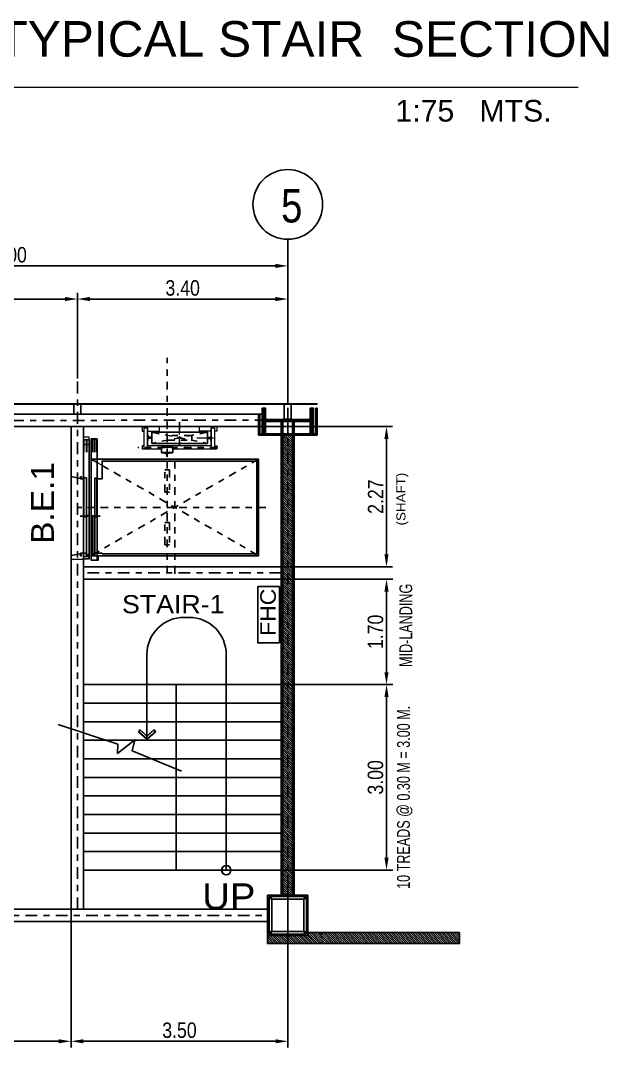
# Model space of a CAD drawing. Header units: millimetres. Extents: x 2148 to 2681, y 758 to 986.
# Drawn here: x 2491 to 2500.51, y 861.58 to 878.18 of the extents above; entities that cross this region are included whole.
import ezdxf

# ---------------------------------------------------------------- set-up
doc = ezdxf.new("R2010")
doc.units = ezdxf.units.MM
doc.linetypes.add('CENTER', pattern=[2, 1.25, -0.25, 0.25, -0.25])
doc.linetypes.add('CENTER2', pattern=[28.575, 19.05, -3.175, 3.175, -3.175])
for name, color, linetype in [('at_Entity', 7, 'Continuous'), ('at_Rect', 7, 'Continuous'), ('COLUMN', 7, 'Continuous'), ('D', 1, 'Continuous'), ('DR', 7, 'Continuous'), ('ELAYOUT', 4, 'Continuous'), ('HATCH', 8, 'Continuous'), ('p-boarder', 2, 'Continuous'), ('S-COLS', 6, 'Continuous'), ('TEXT', 6, 'Continuous'), ('TLBLK', 7, 'Continuous')]:
    doc.layers.add(name, color=color, linetype=linetype)
doc.styles.add('ARIAL', font='arial.ttf')
doc.styles.add('ARIALNW', font='ARIALN.TTF')
doc.styles.add('MMTX$0$ESMX$0$X-OPTA1D', font='x-opta1d')
doc.styles.get("Standard").update_dxf_attribs({"font": 'arial.ttf'})
doc.styles.add('SWISS', font='swissl.ttf')
doc.dimstyles.new('DIM 100', dxfattribs={"dimtxt": 0.2, "dimasz": 0.2, "dimexe": 0.1, "dimexo": 0, "dimgap": 0.05, "dimtad": 1, "dimzin": 0, "dimdsep": 46, "dimtxsty": 'ARIALNW', "dimcen": 0.09, "dimclrd": 6, "dimclre": 6, "dimclrt": 13, "dimadec": 0, "dimazin": 0, "dimtfac": 1, "dimtofl": 0, "dimtmove": 2, "dimatfit": 3, "dimfxl": 1, "dimtolj": 1, "dimtzin": 0, "dimarcsym": 0})
pattern_1 = [(135, (81353.141481, 3225.044037), (-0.01767766953, -0.01767766953), [])]
pattern_2 = [(45, (81353.141481, 3225.044037), (-0.0044194173824, 0.0044194173824), [])]

# ---------------------------------------------------------------- blocks, each defined once
blk = doc.blocks.new('ELEVA2')
at = {"ltscale": 0.05}
blk.add_line((-79000.4633, -2182.3524), (-79000.4558, -2182.3524), dxfattribs=at)
for points in [[(-79001.2442, -2180.9361), (-79000.4633, -2180.9361), (-79000.4633, -2182.2896), (-79001.2442, -2182.2896)], [(-79001.3411, -2181.6301), (-79001.298, -2181.6301), (-79001.298, -2181.7202), (-79001.3411, -2181.7202)], [(-79001.4088, -2182.2416), (-79000.426, -2182.2416), (-79000.426, -2182.2896), (-79001.4088, -2182.2896)], [(-79001.0913, -2182.2432), (-79000.7786, -2182.2432), (-79000.7786, -2182.2592), (-79001.0913, -2182.2592)], [(-79000.7861, -2182.2613), (-79000.4734, -2182.2613), (-79000.4734, -2182.2773), (-79000.7861, -2182.2773)], [(-79000.4633, -2182.2336), (-79000.426, -2182.2336), (-79000.426, -2182.2896), (-79000.4633, -2182.2896)], [(-79001.3635, -2182.3524), (-79000.4388, -2182.3524), (-79000.4388, -2182.3045), (-79001.3635, -2182.3045)], [(-79001.0934, -2182.3279), (-79000.7786, -2182.3279), (-79000.7786, -2182.3482), (-79001.0934, -2182.3482)], [(-79000.7887, -2182.3062), (-79000.4739, -2182.3062), (-79000.4739, -2182.3265), (-79000.7887, -2182.3265)]]:
    blk.add_lwpolyline(points, close=True, dxfattribs=at)
for points in [[(-79001.0838, -2182.2416), (-79001.0838, -2182.2012), (-79001.2287, -2182.2012), (-79001.2287, -2180.951), (-79000.4787, -2180.951), (-79000.4787, -2182.2012), (-79000.4835, -2182.2012), (-79000.4835, -2182.2592), (-79000.4713, -2182.2592), (-79000.4713, -2182.2896)], [(-79001.3001, -2182.2432), (-79001.4061, -2182.2432), (-79001.4061, -2182.2592), (-79001.3001, -2182.2592)], [(-79001.3001, -2182.2613), (-79001.4061, -2182.2613), (-79001.4061, -2182.2773), (-79001.3001, -2182.2773)], [(-79001.3001, -2182.3061), (-79001.4002, -2182.3061), (-79001.4002, -2182.3258), (-79001.3001, -2182.3258)], [(-79001.3001, -2182.3279), (-79001.4002, -2182.3279), (-79001.4002, -2182.3482), (-79001.3001, -2182.3482)], [(-79001.0961, -2182.3551), (-79001.1014, -2182.3551), (-79001.1014, -2182.3498), (-79001.0838, -2182.3498), (-79001.0838, -2182.3748), (-79001.1014, -2182.3748), (-79001.1014, -2182.37), (-79001.0961, -2182.37), (-79001.0961, -2182.3705), (-79001.1004, -2182.3705), (-79001.1004, -2182.3743), (-79001.0844, -2182.3743), (-79001.0844, -2182.3508), (-79001.1004, -2182.3508), (-79001.1004, -2182.354), (-79001.0961, -2182.354), (-79001.0961, -2182.3551)], [(-79000.4713, -2182.3045), (-79000.4558, -2182.3045), (-79000.4558, -2182.3524), (-79000.4633, -2182.3524), (-79000.4633, -2182.3514), (-79000.4569, -2182.3514), (-79000.4569, -2182.305), (-79000.4702, -2182.305), (-79000.4702, -2182.329), (-79000.483, -2182.329), (-79000.483, -2182.3743), (-79000.4643, -2182.3743), (-79000.4643, -2182.3673), (-79000.4633, -2182.3673), (-79000.4633, -2182.3748), (-79000.4835, -2182.3748), (-79000.4835, -2182.3285), (-79000.4713, -2182.3285), (-79000.4713, -2182.3045)], [(-79001.0885, -2182.3743), (-79001.1027, -2182.4549)], [(-79000.4787, -2182.3748), (-79000.4647, -2182.4549)]]:
    blk.add_lwpolyline(points, dxfattribs=at)
at = {"layer": 'at_Entity', "color": 7, "lineweight": 9}
for p, q in [((-79001.5036, -2181.2738), (-79001.4711, -2181.2738)), ((-79001.4961, -2181.3201), (-79001.4961, -2181.2882)), ((-79001.331, -2181.2882), (-79001.4961, -2181.2882)), ((-79001.331, -2181.3175), (-79001.4961, -2181.3175)), ((-79001.331, -2181.3201), (-79001.4961, -2181.3201)), ((-79001.4711, -2181.2738), (-79001.4711, -2181.2882)), ((-79001.4711, -2181.3201), (-79001.4711, -2181.4139)), ((-79001.4381, -2181.3217), (-79001.4381, -2181.3201)), ((-79001.4381, -2181.3201), (-79001.4237, -2181.3201)), ((-79001.4381, -2181.3217), (-79001.4237, -2181.3217)), ((-79001.421, -2181.3207), (-79001.4237, -2181.3201)), ((-79001.421, -2181.3228), (-79001.4237, -2181.3217)), ((-79001.4194, -2181.3228), (-79001.421, -2181.3207)), ((-79001.4205, -2181.3249), (-79001.421, -2181.3228)), ((-79001.4205, -2181.3473), (-79001.4205, -2181.3249)), ((-79001.4205, -2181.3473), (-79001.4194, -2181.3494)), ((-79001.4189, -2181.3249), (-79001.4194, -2181.3228)), ((-79001.4194, -2181.3494), (-79001.4173, -2181.3499)), ((-79001.4189, -2181.3473), (-79001.4189, -2181.3249)), ((-79001.4189, -2181.3473), (-79001.4184, -2181.3484)), ((-79001.4184, -2181.3484), (-79001.4141, -2181.3484)), ((-79001.4173, -2181.3499), (-79001.4152, -2181.3499)), ((-79001.4162, -2181.4352), (-79001.4162, -2181.3015)), ((-79001.4152, -2181.3499), (-79001.413, -2181.3494)), ((-79001.4141, -2181.3484), (-79001.4136, -2181.3473)), ((-79001.413, -2181.3228), (-79001.4136, -2181.3249)), ((-79001.4136, -2181.3473), (-79001.4136, -2181.3249)), ((-79001.4114, -2181.3207), (-79001.413, -2181.3228)), ((-79001.413, -2181.3494), (-79001.412, -2181.3473)), ((-79001.4114, -2181.3228), (-79001.412, -2181.3249)), ((-79001.412, -2181.3473), (-79001.412, -2181.3249)), ((-79001.4093, -2181.3201), (-79001.4114, -2181.3207)), ((-79001.4093, -2181.3217), (-79001.4114, -2181.3228)), ((-79001.3944, -2181.3201), (-79001.4093, -2181.3201)), ((-79001.3944, -2181.3217), (-79001.4093, -2181.3217)), ((-79001.3944, -2181.3217), (-79001.3944, -2181.3201)), ((-79001.3512, -2181.2738), (-79001.3262, -2181.2738)), ((-79001.3512, -2181.2882), (-79001.3512, -2181.2738)), ((-79001.3512, -2181.3201), (-79001.3512, -2181.8304)), ((-79001.331, -2181.3207), (-79001.331, -2181.2882)), ((-79001.3262, -2181.6301), (-79001.3262, -2181.2738)), ((-79001.4711, -2181.4139), (-79001.5036, -2181.4139)), ((-79001.4439, -2181.5753), (-79001.4929, -2181.5753)), ((-79001.4855, -2181.6754), (-79001.5537, -2181.6754)), ((-79001.4343, -2181.6754), (-79001.4599, -2181.6754)), ((-79001.2948, -2181.6301), (-79001.3411, -2181.6301)), ((-79001.298, -2181.7202), (-79001.298, -2181.6301)), ((-79001.2948, -2181.7202), (-79001.2948, -2181.6301)), ((-79001.2921, -2181.6568), (-79001.2948, -2181.6568)), ((-79001.2948, -2181.6568), (-79001.2948, -2181.6754)), ((-79001.2948, -2181.6941), (-79001.2948, -2181.6754)), ((-79001.2911, -2181.6568), (-79001.2921, -2181.6568)), ((-79001.2905, -2181.6578), (-79001.2911, -2181.6568)), ((-79001.2905, -2181.6578), (-79001.2889, -2181.6727)), ((-79001.2905, -2181.6925), (-79001.2889, -2181.6775)), ((-79001.2889, -2181.6727), (-79001.2889, -2181.6738)), ((-79001.2889, -2181.6738), (-79001.2879, -2181.6743)), ((-79001.2879, -2181.6765), (-79001.2889, -2181.677)), ((-79001.2889, -2181.677), (-79001.2889, -2181.6775)), ((-79001.2879, -2181.6743), (-79001.2809, -2181.6743)), ((-79001.2809, -2181.6765), (-79001.2879, -2181.6765)), ((-79001.2809, -2181.6743), (-79001.2788, -2181.6727)), ((-79001.2788, -2181.6775), (-79001.2809, -2181.6765)), ((-79001.2644, -2181.6727), (-79001.2788, -2181.6727)), ((-79001.2644, -2181.6775), (-79001.2788, -2181.6775)), ((-79001.2639, -2181.6727), (-79001.2644, -2181.6727)), ((-79001.2644, -2181.6775), (-79001.2639, -2181.6775)), ((-79001.2639, -2181.677), (-79001.2639, -2181.6727)), ((-79001.2639, -2181.6775), (-79001.2639, -2181.677)), ((-79001.1574, -2181.6935), (-79001.1574, -2181.6573)), ((-79000.9773, -2181.6573), (-79000.9773, -2181.6935)), ((-79001.4711, -2181.7367), (-79001.5036, -2181.7367)), ((-79001.4711, -2181.8304), (-79001.4711, -2181.7367)), ((-79001.3411, -2181.7202), (-79001.2948, -2181.7202)), ((-79001.3262, -2181.8768), (-79001.3262, -2181.7202)), ((-79001.2921, -2181.6941), (-79001.2948, -2181.6941)), ((-79001.2921, -2181.6941), (-79001.2911, -2181.6935)), ((-79001.2911, -2181.6935), (-79001.2905, -2181.6925)), ((-79001.331, -2181.8304), (-79001.4961, -2181.8304)), ((-79001.4961, -2181.8629), (-79001.4961, -2181.8304)), ((-79001.331, -2181.8331), (-79001.4961, -2181.8331)), ((-79001.4381, -2181.8288), (-79001.4381, -2181.8304)), ((-79001.4381, -2181.8288), (-79001.4237, -2181.8288)), ((-79001.4381, -2181.8304), (-79001.4237, -2181.8304)), ((-79001.4237, -2181.8288), (-79001.421, -2181.8278)), ((-79001.4237, -2181.8304), (-79001.421, -2181.8299)), ((-79001.421, -2181.8278), (-79001.4205, -2181.8256)), ((-79001.421, -2181.8299), (-79001.4194, -2181.8278)), ((-79001.4194, -2181.8011), (-79001.4205, -2181.8033)), ((-79001.4205, -2181.8033), (-79001.4205, -2181.8256)), ((-79001.4173, -2181.8001), (-79001.4194, -2181.8011)), ((-79001.4194, -2181.8278), (-79001.4189, -2181.8256)), ((-79001.4184, -2181.8022), (-79001.4189, -2181.8033)), ((-79001.4189, -2181.8033), (-79001.4189, -2181.8256)), ((-79001.4173, -2181.8017), (-79001.4184, -2181.8022)), ((-79001.4152, -2181.8001), (-79001.4173, -2181.8001)), ((-79001.4152, -2181.8017), (-79001.4173, -2181.8017)), ((-79001.413, -2181.8011), (-79001.4152, -2181.8001)), ((-79001.4141, -2181.8022), (-79001.4152, -2181.8017)), ((-79001.4136, -2181.8033), (-79001.4141, -2181.8022)), ((-79001.4136, -2181.8033), (-79001.4136, -2181.8256)), ((-79001.4136, -2181.8256), (-79001.413, -2181.8278)), ((-79001.412, -2181.8033), (-79001.413, -2181.8011)), ((-79001.413, -2181.8278), (-79001.4114, -2181.8299)), ((-79001.412, -2181.8033), (-79001.412, -2181.8256)), ((-79001.412, -2181.8256), (-79001.4114, -2181.8278)), ((-79001.4114, -2181.8278), (-79001.4093, -2181.8288)), ((-79001.4114, -2181.8299), (-79001.4093, -2181.8304)), ((-79001.3944, -2181.8288), (-79001.4093, -2181.8288)), ((-79001.3944, -2181.8304), (-79001.4093, -2181.8304)), ((-79001.3944, -2181.8288), (-79001.3944, -2181.8304)), ((-79001.331, -2181.8629), (-79001.331, -2181.8304)), ((-79001.5036, -2181.8768), (-79001.4711, -2181.8768)), ((-79001.4961, -2181.8629), (-79001.331, -2181.8629)), ((-79001.4711, -2181.8768), (-79001.4711, -2181.8624)), ((-79001.3512, -2181.8629), (-79001.3512, -2181.8768)), ((-79001.3512, -2181.8768), (-79001.3262, -2181.8768)), ((-79001.1792, -2182.1767), (-79001.2442, -2182.2896)), ((-79001.4088, -2182.2416), (-79001.4088, -2182.2896)), ((-79001.3001, -2182.2432), (-79001.4061, -2182.2432)), ((-79001.4061, -2182.2432), (-79001.4061, -2182.2592)), ((-79001.3001, -2182.2592), (-79001.4061, -2182.2592)), ((-79001.3001, -2182.2613), (-79001.4061, -2182.2613)), ((-79001.4061, -2182.2613), (-79001.4061, -2182.2773)), ((-79001.0838, -2182.2012), (-79001.2287, -2182.2012)), ((-79001.0838, -2182.2012), (-79001.0838, -2182.2416)), ((-79000.4835, -2182.2012), (-79000.4835, -2182.2416)), ((-79000.4787, -2182.2012), (-79000.4835, -2182.2012)), ((-79000.4835, -2182.2416), (-79000.4835, -2182.2592)), ((-79000.4713, -2182.2592), (-79000.4713, -2182.2896)), ((-79001.421, -2182.3045), (-79001.421, -2182.3503)), ((-79001.3001, -2182.3045), (-79001.421, -2182.3045)), ((-79001.3001, -2182.3503), (-79001.421, -2182.3503)), ((-79001.3001, -2182.2773), (-79001.4061, -2182.2773)), ((-79001.4002, -2182.3258), (-79001.4002, -2182.3061)), ((-79001.4002, -2182.3482), (-79001.4002, -2182.3279)), ((-79001.3635, -2182.3045), (-79001.3635, -2182.3524)), ((-79001.0934, -2182.3279), (-79001.0934, -2182.3482)), ((-79000.7786, -2182.3279), (-79001.0934, -2182.3279)), ((-79000.7786, -2182.3482), (-79001.0934, -2182.3482)), ((-79000.4835, -2182.3498), (-79001.0838, -2182.3498)), ((-79000.4835, -2182.3285), (-79000.4835, -2182.3748)), ((-79000.483, -2182.329), (-79000.483, -2182.3743)), ((-79000.4734, -2182.3061), (-79000.4734, -2182.3258)), ((-79000.4713, -2182.3045), (-79000.4558, -2182.3045)), ((-79000.4569, -2182.305), (-79000.4569, -2182.3514)), ((-79000.4558, -2182.3045), (-79000.4558, -2182.3524)), ((-79000.4388, -2182.3045), (-79000.4388, -2182.3524)), ((-79001.1014, -2182.3524), (-79001.3635, -2182.3524)), ((-79000.4388, -2182.3524), (-79000.483, -2182.3524)), ((-79000.4647, -2182.4549), (-79000.4787, -2182.3748)), ((-79000.4633, -2182.3514), (-79000.4569, -2182.3514)), ((-79000.4633, -2182.3524), (-79000.4558, -2182.3524)), ((-79000.4633, -2182.3748), (-79000.4633, -2182.3743))]:
    blk.add_line(p, q, dxfattribs=at)
at = {"layer": 'at_Rect', "color": 7}
for p, q in [((-79001.4615, -2181.3499), (-79001.4615, -2181.8001)), ((-79001.4615, -2181.3499), (-79001.3715, -2181.3499)), ((-79001.3715, -2181.8001), (-79001.3715, -2181.3499)), ((-79001.3715, -2181.8001), (-79001.4615, -2181.8001))]:
    blk.add_line(p, q, dxfattribs=at)
at = {"layer": 'DR', "linetype": 'CENTER', "ltscale": 0.05}
for points in [[(-79001.3981, -2181.4751), (-79001.4343, -2181.4751), (-79001.4343, -2181.6754), (-79001.3981, -2181.6754)], [(-79001.1574, -2181.6573), (-79000.9773, -2181.6573), (-79000.9773, -2181.6935), (-79001.1574, -2181.6935)], [(-79000.7323, -2181.6573), (-79000.5522, -2181.6573), (-79000.5522, -2181.6935), (-79000.7323, -2181.6935)]]:
    blk.add_lwpolyline(points, close=True, dxfattribs=at)
at = {"layer": 'HATCH', "linetype": 'CENTER', "ltscale": 0.05}
for p, q in [((-79001.2442, -2182.2896), (-79000.4633, -2180.9361)), ((-79001.2441, -2180.9362), (-79000.4633, -2182.2896)), ((-79000.8537, -2180.8779), (-79000.8537, -2182.3912)), ((-79001.339, -2181.2663), (-79001.339, -2181.9114)), ((-79001.4615, -2181.3499), (-79001.3715, -2181.8001)), ((-79001.4615, -2181.8001), (-79001.3715, -2181.3499)), ((-79001.5417, -2181.5753), (-79001.3512, -2181.5753)), ((-79001.3566, -2181.5753), (-79001.4056, -2181.5753)), ((-79000.3184, -2181.6754), (-79002.0638, -2181.6754)), ((-79000.3176, -2181.6126), (-79001.2287, -2181.6126)), ((-79000.7834, -2182.3795), (-79000.7834, -2182.2037))]:
    blk.add_line(p, q, dxfattribs=at)
blk = doc.blocks.new('*D2779')
at = {"color": 6, "lineweight": -2, "ltscale": 0.05, "transparency": 16777216}
for p, q in [((2486.327, 872.011), (2486.327, 874.315)), ((2486.527, 874.215), (2495.127, 874.215)), ((2495.327, 871.969), (2495.327, 874.315))]:
    blk.add_line(p, q, dxfattribs=at)
at = {"color": 6, "ltscale": 0.05, "transparency": 16777216}
for points in [[(2486.527, 874.248), (2486.527, 874.182), (2486.327, 874.215)], [(2495.127, 874.248), (2495.127, 874.182), (2495.327, 874.215)]]:
    blk.add_solid(points, dxfattribs=at)
at = {"layer": 'Defpoints', "color": 0, "ltscale": 0.05, "transparency": 16777216}
for p in [(2495.327, 874.215), (2486.327, 872.011, 0), (2495.327, 871.969)]:
    blk.add_point(p, dxfattribs=at)
at = {"color": 13, "ltscale": 0.05, "transparency": 16777216, "insert": (2490.827, 874.393), "char_height": 0.25, "attachment_point": 5, "style": 'ARIALNW'}
blk.add_mtext('\\A1;9.00', dxfattribs=at)
blk = doc.blocks.new('*D2781')
at = {"color": 6, "lineweight": -2, "ltscale": 0.05, "transparency": 16777216}
for p, q in [((2491.82, 864.371), (2491.82, 861.578)), ((2495.328, 864.371), (2495.328, 861.578)), ((2492.02, 861.678), (2495.128, 861.678))]:
    blk.add_line(p, q, dxfattribs=at)
at = {"color": 6, "ltscale": 0.05, "transparency": 16777216}
for points in [[(2492.02, 861.711), (2492.02, 861.645), (2491.82, 861.678)], [(2495.128, 861.711), (2495.128, 861.645), (2495.328, 861.678)]]:
    blk.add_solid(points, dxfattribs=at)
at = {"layer": 'Defpoints', "color": 0, "ltscale": 0.05, "transparency": 16777216}
for p in [(2491.82, 864.371, 0), (2495.328, 864.371, 0), (2495.328, 861.678)]:
    blk.add_point(p, dxfattribs=at)
at = {"color": 13, "ltscale": 0.05, "transparency": 16777216, "insert": (2493.574, 861.856), "char_height": 0.25, "attachment_point": 5, "style": 'ARIALNW'}
blk.add_mtext('\\A1;3.50', dxfattribs=at)
blk = doc.blocks.new('*D2782')
at = {"color": 6, "lineweight": -2, "ltscale": 0.05, "transparency": 16777216}
for p, q in [((2488.623, 862.921), (2488.623, 861.578)), ((2491.82, 862.922), (2491.82, 861.578)), ((2488.823, 861.678), (2491.62, 861.678))]:
    blk.add_line(p, q, dxfattribs=at)
at = {"color": 6, "ltscale": 0.05, "transparency": 16777216}
for points in [[(2488.823, 861.711), (2488.823, 861.645), (2488.623, 861.678)], [(2491.62, 861.711), (2491.62, 861.645), (2491.82, 861.678)]]:
    blk.add_solid(points, dxfattribs=at)
at = {"layer": 'Defpoints', "color": 0, "ltscale": 0.05, "transparency": 16777216}
for p in [(2488.623, 862.921), (2491.82, 862.922), (2491.82, 861.678)]:
    blk.add_point(p, dxfattribs=at)
at = {"color": 13, "ltscale": 0.05, "transparency": 16777216, "insert": (2490.222, 861.856), "char_height": 0.25, "attachment_point": 5, "style": 'ARIALNW'}
blk.add_mtext('\\A1;3.20', dxfattribs=at)
blk = doc.blocks.new('*D2785')
at = {"color": 6, "lineweight": -2, "ltscale": 0.05, "transparency": 16777216}
for p, q in [((2491.925, 872.393), (2491.925, 873.779)), ((2495.327, 872.509), (2495.327, 873.779)), ((2492.125, 873.679), (2495.127, 873.679))]:
    blk.add_line(p, q, dxfattribs=at)
at = {"color": 6, "ltscale": 0.05, "transparency": 16777216}
for points in [[(2492.125, 873.713), (2492.125, 873.646), (2491.925, 873.679)], [(2495.127, 873.713), (2495.127, 873.646), (2495.327, 873.679)]]:
    blk.add_solid(points, dxfattribs=at)
at = {"layer": 'Defpoints', "color": 0, "ltscale": 0.05, "transparency": 16777216}
for p in [(2495.327, 873.679), (2491.925, 872.393, 0), (2495.327, 872.509)]:
    blk.add_point(p, dxfattribs=at)
at = {"color": 13, "ltscale": 0.05, "transparency": 16777216, "insert": (2493.626, 873.857), "char_height": 0.25, "attachment_point": 5, "style": 'ARIALNW'}
blk.add_mtext('\\A1;3.40', dxfattribs=at)
blk = doc.blocks.new('*D2786')
at = {"color": 6, "lineweight": -2, "ltscale": 0.05, "transparency": 16777216}
for p, q in [((2488.823, 872.641), (2488.823, 873.779)), ((2491.925, 872.641), (2491.925, 873.779)), ((2491.725, 873.679), (2489.023, 873.679))]:
    blk.add_line(p, q, dxfattribs=at)
at = {"color": 6, "ltscale": 0.05, "transparency": 16777216}
for points in [[(2489.023, 873.713), (2489.023, 873.646), (2488.823, 873.679)], [(2491.725, 873.713), (2491.725, 873.646), (2491.925, 873.679)]]:
    blk.add_solid(points, dxfattribs=at)
at = {"layer": 'Defpoints', "color": 0, "ltscale": 0.05, "transparency": 16777216}
for p in [(2488.823, 873.679), (2488.823, 872.641), (2491.925, 872.641)]:
    blk.add_point(p, dxfattribs=at)
at = {"color": 13, "ltscale": 0.05, "transparency": 16777216, "insert": (2490.374, 873.857), "char_height": 0.25, "attachment_point": 5, "style": 'ARIALNW'}
blk.add_mtext('\\A1;3.10', dxfattribs=at)
blk = doc.blocks.new('*D2787')
at = {"color": 6, "lineweight": -2, "ltscale": 0.05, "transparency": 16777216}
for p, q in [((2494.718, 871.618), (2497.023, 871.618)), ((2496.923, 871.418), (2496.923, 869.55)), ((2494.848, 869.35), (2497.023, 869.35))]:
    blk.add_line(p, q, dxfattribs=at)
at = {"color": 6, "ltscale": 0.05, "transparency": 16777216}
for points in [[(2496.889, 871.418), (2496.956, 871.418), (2496.923, 871.618)], [(2496.889, 869.55), (2496.956, 869.55), (2496.923, 869.35)]]:
    blk.add_solid(points, dxfattribs=at)
at = {"layer": 'Defpoints', "color": 0, "ltscale": 0.05, "transparency": 16777216}
for p in [(2494.718, 871.618, 0), (2494.848, 869.35), (2496.923, 869.35)]:
    blk.add_point(p, dxfattribs=at)
at = {"color": 13, "ltscale": 0.05, "transparency": 16777216, "insert": (2496.747, 870.484), "char_height": 0.25, "attachment_point": 5, "rotation": 90, "style": 'ARIALNW'}
blk.add_mtext('\\A1;2.27', dxfattribs=at)
blk = doc.blocks.new('*D2788')
at = {"color": 6, "lineweight": -2, "ltscale": 0.05, "transparency": 16777216}
for p, q in [((2495.22, 867.445), (2497.024, 867.445)), ((2496.924, 867.245), (2496.924, 864.645)), ((2495.22, 864.445), (2497.024, 864.445))]:
    blk.add_line(p, q, dxfattribs=at)
at = {"color": 6, "ltscale": 0.05, "transparency": 16777216}
for points in [[(2496.89, 867.245), (2496.957, 867.245), (2496.924, 867.445)], [(2496.89, 864.645), (2496.957, 864.645), (2496.924, 864.445)]]:
    blk.add_solid(points, dxfattribs=at)
at = {"layer": 'Defpoints', "color": 0, "ltscale": 0.05, "transparency": 16777216}
for p in [(2495.22, 867.445, 0), (2495.22, 864.445, 0), (2496.924, 864.445)]:
    blk.add_point(p, dxfattribs=at)
at = {"color": 13, "ltscale": 0.05, "transparency": 16777216, "insert": (2496.746, 865.945), "char_height": 0.25, "attachment_point": 5, "rotation": 90, "style": 'ARIALNW'}
blk.add_mtext('\\A1;3.00', dxfattribs=at)
blk = doc.blocks.new('*D2789')
at = {"color": 6, "lineweight": -2, "ltscale": 0.05, "transparency": 16777216}
for p, q in [((2494.51, 869.15), (2497.024, 869.15)), ((2496.924, 868.95), (2496.924, 867.645)), ((2494.517, 867.445), (2497.024, 867.445))]:
    blk.add_line(p, q, dxfattribs=at)
at = {"color": 6, "ltscale": 0.05, "transparency": 16777216}
for points in [[(2496.89, 868.95), (2496.957, 868.95), (2496.924, 869.15)], [(2496.89, 867.645), (2496.957, 867.645), (2496.924, 867.445)]]:
    blk.add_solid(points, dxfattribs=at)
at = {"layer": 'Defpoints', "color": 0, "ltscale": 0.05, "transparency": 16777216}
for p in [(2494.51, 869.15, 0), (2494.517, 867.445, 0), (2496.924, 867.445)]:
    blk.add_point(p, dxfattribs=at)
at = {"color": 13, "ltscale": 0.05, "transparency": 16777216, "insert": (2496.746, 868.297), "char_height": 0.25, "attachment_point": 5, "rotation": 90, "style": 'ARIALNW'}
blk.add_mtext('\\A1;1.70', dxfattribs=at)

msp = doc.modelspace()

# ---------------------------------------------------------------- hatches: boundary and pattern name
at = {"ltscale": 0.05}
h = msp.add_hatch(dxfattribs=at)
h.set_pattern_fill('ANSI31', color=8, scale=0.05, style=0)
h.set_pattern_definition(pattern_2)
h.paths.add_polyline_path([(2494.9104791, 871.7161898), (2495.3270391, 871.7161898), (2495.3270391, 871.7319378), (2494.9866791, 871.7319378, -0.4142135624), (2494.9673751, 871.7512418), (2494.9673751, 871.9126588), (2494.9104791, 871.9126588)])
h = msp.add_hatch(dxfattribs=at)
h.set_pattern_fill('ANSI31', color=8, scale=0.05, style=0)
h.set_pattern_definition(pattern_2)
h.paths.add_polyline_path([(2495.7435991, 871.7161898), (2495.7435991, 871.9126588), (2495.6867031, 871.9126588), (2495.6867031, 871.7512418, -0.4142135624), (2495.6673991, 871.7319378), (2495.3270391, 871.7319378), (2495.3270391, 871.7161898)])
h = msp.add_hatch(dxfattribs=at)
h.set_pattern_fill('ANSI31', color=8, scale=0.05, style=0)
h.set_pattern_definition(pattern_2)
h.paths.add_polyline_path([(2495.3270391, 871.7004418), (2495.3270391, 871.7161898), (2494.9104791, 871.7161898), (2494.9104791, 871.5197208), (2494.9673751, 871.5197208), (2494.9673751, 871.6811378, -0.4142135624), (2494.9866791, 871.7004418)])
h = msp.add_hatch(dxfattribs=at)
h.set_pattern_fill('ANSI31', color=8, scale=0.05, style=0)
h.set_pattern_definition(pattern_2)
h.paths.add_polyline_path([(2495.6867031, 871.6811378), (2495.6867031, 871.5197208), (2495.7435991, 871.5197208), (2495.7435991, 871.7161898), (2495.3270391, 871.7161898), (2495.3270391, 871.7004418), (2495.6673991, 871.7004418, -0.4142135624)])
at = {"layer": 'HATCH', "ltscale": 0.05}
h = msp.add_hatch(dxfattribs=at)
h.set_pattern_fill('ANSI31', color=256, scale=0.2, angle=90, style=0)
h.set_pattern_definition(pattern_1)
h.paths.add_polyline_path([(2495.245074, 871.2411898), (2495.328834, 871.2411898), (2495.3288827, 871.4803119), (2495.245074, 871.4803119)])
h = msp.add_hatch(dxfattribs=at)
h.set_pattern_fill('ANSI31', color=256, scale=0.2, angle=90, style=0)
h.set_pattern_definition(pattern_1)
h.paths.add_polyline_path([(2495.402731, 871.4803119), (2495.3288827, 871.4803119), (2495.328834, 871.2411898), (2495.402731, 871.2411898)])
h = msp.add_hatch(dxfattribs=at)
h.set_pattern_fill('ANSI31', color=256, scale=0.2, angle=90, style=0)
h.set_pattern_definition(pattern_1)
h.paths.add_polyline_path([(2495.245074, 864.041967), (2495.402731, 864.041967), (2495.402731, 871.2411898), (2495.245074, 871.2411898)])
h = msp.add_hatch(dxfattribs=at)
h.set_pattern_fill('ANSI31', color=256, scale=0.2, angle=90, style=0)
h.set_pattern_definition([(135, (81352.27115, 3225.04347), (-0.01767766953, -0.01767766953), [])])
h.paths.add_polyline_path([(2495.5944849, 863.4373022), (2495.6093613, 863.4106447), (2495.6282002, 863.4106447), (2495.6282002, 863.4373022)])
h.paths.add_polyline_path([(2495.6532002, 863.3856447), (2495.0082118, 863.3856447), (2495.0082118, 863.2563253), (2495.8799708, 863.2563253), (2495.8799708, 863.4373022), (2495.6532002, 863.4373022)])
h.paths.add_polyline_path([(2495.0258779, 863.4373022), (2495.0258779, 863.4106447), (2495.0447167, 863.4106447), (2495.0595931, 863.4373022)])
h = msp.add_hatch(dxfattribs=at)
h.set_pattern_fill('ANSI31', color=256, scale=0.2, angle=90, style=0)
h.set_pattern_definition([(135, (81353.14122, 3225.04347), (-0.01767766953, -0.01767766953), [])])
h.paths.add_polyline_path([(2495.8782817, 863.4373022), (2495.8782817, 863.2563253), (2498.106216, 863.2563253), (2498.106216, 863.4373022)])

# ---------------------------------------------------------------- linework, layer by layer
msp.add_line((2484.237444, 877.110429, 0.0000001), (2500.0214355, 877.1019958, 0.0000001))
at = {"ltscale": 0.05}
for p, q in [((2495.3270391, 874.2432482, 0), (2495.3270391, 874.6449645, 0)), ((2495.8020391, 871.9847778, 0), (2485.771056, 871.9847778, 0)), ((2495.8020391, 871.9767778, 0), (2485.771056, 871.9767778, 0)), ((2495.8020391, 871.9847778, 0), (2495.8020391, 871.9767778, 0)), ((2495.3275051, 864.144373, 0), (2495.3270391, 863.284373, 0)), ((2492.020289, 863.814373, 0), (2491.820289, 863.814373, 0))]:
    msp.add_line(p, q, dxfattribs=at)
at = {"color": 8, "ltscale": 0.05}
msp.add_line((2495.7435991, 871.7161898, 0), (2494.9104791, 871.7161898, 0), dxfattribs=at)
at = {"ltscale": 0.5}
msp.add_line((2491.820289, 865.086022, 0), (2491.820289, 863.2601422, 0), dxfattribs=at)
at = {"color": 8, "ltscale": 0.05, "elevation": 0}
for points in [[(2491.8672308, 871.8177812), (2491.9801419, 871.8177812), (2491.9801419, 871.9767778), (2491.8672308, 871.9767778)], [(2495.2688143, 871.7389228), (2495.3817254, 871.7389228), (2495.3817254, 871.9767778), (2495.2688143, 871.9767778)]]:
    msp.add_lwpolyline(points, close=True, dxfattribs=at)
msp.add_circle((2495.3270391, 875.208461, 0), 0.5634965)
at = {"layer": 'at_Entity', "color": 7, "lineweight": 9}
for p, q in [((2492.020289, 871.61782, 0), (2492.020289, 870.8705947, 0)), ((2495.220074, 871.6099418, 0), (2495.220074, 869.3497003, 0)), ((2491.8200049, 869.4696714, 0), (2491.8200048, 869.1494157, 0)), ((2492.0202889, 869.4696714, 0), (2491.8200049, 869.4696714, 0)), ((2492.0202889, 869.4696714, 0), (2492.0202889, 869.3496998, 0))]:
    msp.add_line(p, q, dxfattribs=at)
at = {"layer": 'COLUMN', "color": 4, "lineweight": -3, "ltscale": 0.05, "elevation": 0}
msp.add_lwpolyline([(2495.6532002, 864.041967), (2495.0008779, 864.041967), (2495.0008779, 863.3856447), (2495.6532002, 863.3856447)], close=True, dxfattribs=at)
at = {"layer": 'COLUMN', "color": 2, "lineweight": -3, "ltscale": 0.05, "elevation": 0}
msp.add_lwpolyline([(2495.6282002, 864.016967), (2495.0258779, 864.016967), (2495.0258779, 863.4106447), (2495.6282002, 863.4106447)], close=True, dxfattribs=at)
at = {"layer": 'D', "ltscale": 0.5, "elevation": 0}
msp.add_lwpolyline([(2495.1915777, 868.120201), (2495.1915777, 869.0304721), (2494.8412302, 869.0304721), (2494.8412302, 868.120201)], close=True, dxfattribs=at)
at = {"layer": 'DR', "ltscale": 10}
for p, q in [((2491.820289, 870.143192, 0), (2491.820289, 865.086022, 0)), ((2495.220074, 867.4451391, 0), (2492.020289, 867.4451391, 0)), ((2493.5229876, 864.4451391, 0), (2493.5229876, 867.4451391, 0)), ((2495.220074, 867.1451391, 0), (2492.020289, 867.1451391, 0)), ((2495.220074, 866.8451391, 0), (2492.020289, 866.8451391, 0)), ((2495.220074, 866.5451391, 0), (2492.020289, 866.5451391, 0)), ((2495.220074, 866.2451391, 0), (2492.020289, 866.2451391, 0)), ((2495.220074, 865.9451391, 0), (2492.020289, 865.9451391, 0)), ((2495.220074, 865.6451391, 0), (2492.020289, 865.6451391, 0)), ((2495.220074, 865.3451391, 0), (2492.020289, 865.3451391, 0)), ((2495.220074, 865.0451391, 0), (2492.020289, 865.0451391, 0)), ((2495.220074, 864.7451391, 0), (2492.020289, 864.7451391, 0)), ((2495.220074, 864.4451391, 0), (2492.020289, 864.4451391, 0))]:
    msp.add_line(p, q, dxfattribs=at)
at = {"layer": 'ELAYOUT', "ltscale": 10}
for p, q in [((2495.427731, 869.2114225, 0), (2495.427731, 871.6987316, 0)), ((2495.6532002, 863.4373022, 0), (2498.106216, 863.4373022, 0)), ((2495.6532002, 863.4373022, 0), (2498.106216, 863.4373022, 0)), ((2498.106216, 863.4373022, 0), (2498.106216, 863.2563253, 0)), ((2495.0008779, 863.3856447, 0), (2495.0008779, 863.2563253, 0)), ((2495.0008779, 863.2563253, 0), (2498.106216, 863.2563253, 0)), ((2495.0008779, 863.2563253, 0), (2498.106216, 863.2563253, 0))]:
    msp.add_line(p, q, dxfattribs=at)
at = {"layer": 'HATCH', "linetype": 'CENTER2', "ltscale": 0.01}
for p, q in [((2491.9254556, 863.814373, 0), (2491.9254556, 872.3932613, 0)), ((2495.3270391, 871.9191115, 0), (2495.3270391, 871.2861898, 0)), ((2494.9821723, 871.7187316, 0), (2486.8070391, 871.7161898, 0)), ((2495.3289272, 871.6987316, 0), (2495.3270136, 862.3035879, 0)), ((2495.220074, 869.2497003, 0), (2492.020289, 869.2497003, 0)), ((2495.3270391, 864.144373, 0), (2495.3270391, 863.284373, 0)), ((2486.6681318, 863.714373, 0), (2495.0008779, 863.714373, 0))]:
    msp.add_line(p, q, dxfattribs=at)
at = {"layer": 'HATCH', "color": 4, "linetype": 'ByBlock', "ltscale": 0.5}
for p, q in [((2495.8020391, 871.912665, 0), (2495.7820391, 871.912665, 0)), ((2495.245074, 871.6987316, 0), (2495.245074, 864.041967, 0)), ((2495.402731, 864.041967, 0), (2495.402731, 871.6987316, 0)), ((2494.8520391, 871.5003119, 0), (2495.8020391, 871.5003119, 0)), ((2494.8520391, 871.4803119, 0), (2495.8020391, 871.4803119, 0))]:
    msp.add_line(p, q, dxfattribs=at)
at = {"layer": 'HATCH', "linetype": 'ByBlock', "ltscale": 0.5}
for p, q in [((2492.5775751, 866.4819355, 0), (2491.6105586, 866.8003238, 0)), ((2492.854646, 866.5501392, 0), (2492.5743253, 866.3332341, 0)), ((2492.5743253, 866.3332341, 0), (2492.5775751, 866.4819355, 0)), ((2492.8116925, 866.3725729, 0), (2492.854646, 866.5501392, 0)), ((2493.6048579, 866.0460726, 0), (2492.8116925, 866.3725729, 0))]:
    msp.add_line(p, q, dxfattribs=at)
at = {"layer": 'HATCH', "color": 4, "linetype": 'ByBlock', "ltscale": 0.5, "elevation": 0}
for points in [[(2495.7820391, 871.4803119), (2495.7820391, 871.9126588)], [(2495.8020391, 871.4803119), (2495.8020391, 871.912665)], [(2494.8520391, 871.8186911), (2494.8520391, 871.4803119)], [(2494.8720391, 871.8186973), (2494.8720391, 871.5003119)]]:
    msp.add_lwpolyline(points, dxfattribs=at)
at = {"layer": 'HATCH', "linetype": 'ByBlock', "ltscale": 0.5, "elevation": 0}
msp.add_lwpolyline([(2494.3302703, 864.4451391), (2494.3302703, 867.9322849, 0.4142135624), (2493.7302703, 868.5322849), (2493.6482166, 868.5322849, 0.4142135624), (2493.0482166, 867.9322849), (2493.0482166, 866.5613387)], format="xyb", dxfattribs=at)
at = {"layer": 'HATCH', "color": 7, "linetype": 'ByBlock', "ltscale": 0.5, "elevation": 0}
for points in [[(2493.0482166, 866.5613387), (2492.9120096, 866.6802345), (2492.9366787, 866.7126594), (2493.0482166, 866.6113094)], [(2493.0514664, 866.5613387), (2492.9152594, 866.6802345), (2492.9399285, 866.7126594), (2493.0514664, 866.6113094)], [(2493.0482166, 866.5613387), (2493.1844236, 866.6802345), (2493.1597545, 866.7126594), (2493.0482166, 866.6113094)], [(2493.0514664, 866.5613387), (2493.1876734, 866.6802345), (2493.1630044, 866.7126594), (2493.0514664, 866.6113094)]]:
    msp.add_lwpolyline(points, dxfattribs=at)
at = {"layer": 'HATCH', "linetype": 'ByBlock', "ltscale": 0.5}
for centre in [(2494.3302703, 864.4451391, 0), (2494.3335201, 864.4451391, 0)]:
    msp.add_circle(centre, 0.0738602, dxfattribs=at)
at = {"layer": 'p-boarder', "ltscale": 10}
for p, q in [((2494.9104791, 871.8187093, 0), (2486.8330071, 871.8161979, 0)), ((2494.9104791, 871.6179553, 0), (2486.8330071, 871.6161978, 0)), ((2491.820289, 871.6177578, 0), (2491.820289, 863.814373, 0)), ((2492.020289, 871.61782, 0), (2492.020289, 863.814373, 0)), ((2495.220074, 871.6987316, 0), (2495.220074, 864.041967, 0)), ((2495.220074, 871.6987316, 0), (2495.220074, 864.041967, 0)), ((2495.220074, 871.6987316, 0), (2495.220074, 864.041967, 0)), ((2495.220074, 871.6987316, 0), (2495.220074, 864.041967, 0)), ((2495.220074, 871.6987316, 0), (2495.220074, 864.041967, 0)), ((2495.220074, 871.6987316, 0), (2495.220074, 864.041967, 0)), ((2495.245074, 871.6987316, 0), (2495.245074, 864.041967, 0)), ((2495.245074, 871.6987316, 0), (2495.245074, 864.041967, 0)), ((2495.245074, 871.6987316, 0), (2495.245074, 864.041967, 0)), ((2495.245074, 871.6987316, 0), (2495.245074, 864.041967, 0)), ((2495.245074, 871.6987316, 0), (2495.245074, 864.041967, 0)), ((2495.427731, 864.041967, 0), (2495.427731, 871.6987316, 0)), ((2492.020289, 869.3497002, 0), (2495.220074, 869.3497003, 0)), ((2492.020289, 869.1497002, 0), (2495.220074, 869.1497003, 0)), ((2495.0008779, 863.814373, 0), (2486.8780071, 863.814373, 0)), ((2495.0008779, 863.614373, 0.0000001), (2486.8311201, 863.614373, 0))]:
    msp.add_line(p, q, dxfattribs=at)
at = {"layer": 'S-COLS', "ltscale": 0.5, "elevation": 0}
msp.add_lwpolyline([(2494.9104791, 871.7161898), (2494.9104791, 871.9126588), (2494.9673751, 871.9126588), (2494.9673751, 871.7512418, 0.4142135624), (2494.9866791, 871.7319378), (2495.6673991, 871.7319378, 0.4142135624), (2495.6867031, 871.7512418), (2495.6867031, 871.9126588), (2495.7435991, 871.9126588), (2495.7435991, 871.5197208), (2495.6867031, 871.5197208), (2495.6867031, 871.6811378, 0.4142135624), (2495.6673991, 871.7004418), (2494.9866791, 871.7004418, 0.4142135624), (2494.9673751, 871.6811378), (2494.9673751, 871.5197208), (2494.9104791, 871.5197208), (2494.9104791, 871.7161898)], format="xyb", dxfattribs=at)
at = {"layer": 'S-COLS', "elevation": 0}
for points in [[(2495.067039, 863.976967), (2495.027039, 863.9992894), (2495.027039, 863.4346447), (2495.067039, 863.456967)], [(2495.067039, 863.976967), (2495.587039, 863.976967), (2495.6093613, 864.016967), (2495.0447167, 864.016967)], [(2495.587039, 863.976967), (2495.627039, 863.9992894), (2495.627039, 863.4346447), (2495.587039, 863.456967)], [(2495.067039, 863.4506447), (2495.587039, 863.4506447), (2495.6093613, 863.4106447), (2495.0447167, 863.4106447)]]:
    msp.add_lwpolyline(points, close=True, dxfattribs=at)

# ---------------------------------------------------------------- block references
at = {"xscale": 2, "yscale": 2, "zscale": 2, "rotation": 269.9999984733793}
msp.add_blockref('ELEVA2', (6856.7209492, -157131.3973495, 0), dxfattribs=at)

# ---------------------------------------------------------------- texts
at = {"color": 2, "style": 'MMTX$0$ESMX$0$X-OPTA1D', "text_generation_flag": 6, "width": 1.1}
for s, height, rotation, p in [('B.E.1', 0.3675, 270, (2491.542651, 869.7205174, 0)), ('(SHAFT)', 0.147, 270, (2497.2300846, 870.0181572, -0.0000001)), ('FHC', 0.252, 270, (2495.1326175, 868.2332175, 0.0000001)), ('UP', 0.42, 180, (2493.9436844, 863.8113051, 0))]:
    msp.add_text(s, height=height, rotation=rotation, dxfattribs=at).set_placement(p)
at = {"color": 2, "style": 'MMTX$0$ESMX$0$X-OPTA1D', "width": 1.1}
msp.add_text('STAIR-1', height=0.294, dxfattribs=at).set_placement((2492.6445292, 868.5980525, 0))
at = {"color": 0, "insert": (2485.2773128, 876.898287, 0.0000001), "char_height": 0.35, "width": 14.412649011, "attachment_point": 1, "style": 'ARIAL'}
msp.add_mtext('{\\fArial|b0|i0|c204|p34;SCALE:        }                                                                  {\\fArial|b0|i0|c204|p34;1:}75   {\\fArial|b0|i0|c204|p34;MTS.}', dxfattribs=at)
at = {"layer": 'TEXT', "style": 'SWISS'}
msp.add_text('BLOW-UP OF TYPICAL STAIR  SECTION', height=0.574945592, rotation=359.98971085, dxfattribs=at).set_placement((2485.3185938, 877.5987863))
at = {"layer": 'TEXT', "insert": (2495.2178803, 875.45759, 0), "char_height": 0.54, "width": 3.396423809, "attachment_point": 1, "style": 'ARIALNW'}
msp.add_mtext('5', dxfattribs=at)
at = {"layer": 'TLBLK', "color": 7, "char_height": 0.208, "width": 8.634551958, "attachment_point": 5, "rotation": 90}
for s, insert in [('{\\W0.7;MID-LANDING}', (2497.2370352, 868.4031016, 0)), ('{\\W0.7;10 TREADS @ 0.30 M = 3.00 M.}', (2497.2181935, 865.6218254))]:
    msp.add_mtext(s, dxfattribs=dict(at, insert=insert))

# ---------------------------------------------------------------- dimensions: what is measured, and where the dimension line sits
at = {"ltscale": 0.05}
for base, p1, p2, picture, middle in [((2495.3270391, 874.2148979, 0), (2486.3270391, 872.0109696, 0), (2495.3270391, 871.9691115, 0), '*D2779', (2490.8270391, 874.3925411, 0)), ((2488.8230306, 873.6793453, 0), (2491.9254556, 872.6406827, 0), (2488.8230306, 872.6406827, 0), '*D2786', (2490.3742431, 873.8569885, 0)), ((2495.3270391, 873.6793453, 0), (2491.9254556, 872.3932613, 0), (2495.3270391, 872.508578, 0), '*D2785', (2493.6262474, 873.8569885, 0)), ((2491.820289, 861.6780568, 0), (2488.6230306, 862.9208697, 0), (2491.820289, 862.9215386, 0), '*D2782', (2490.2216598, 861.8557001, 0))]:
    dim = msp.add_linear_dim(base=base, p1=p1, p2=p2, dimstyle='DIM 100', override={"dimtxt": 0.25}, dxfattribs=at)
    dim.commit()
    dim.dimension.update_dxf_attribs({"geometry": picture, "text_midpoint": middle})
for base, p1, p2, picture, middle in [((2496.9225609, 869.3497003, 0), (2494.7178483, 871.6179134, 0), (2494.8481789, 869.3497003, 0), '*D2787', (2496.7470493, 870.4838068, 0)), ((2496.9235417, 867.4451391), (2494.5101958, 869.1497003, 0), (2494.5168511, 867.4451391, 0), '*D2789', (2496.7458985, 868.2974197)), ((2496.9235417, 864.4451391), (2495.220074, 867.4451391, 0), (2495.220074, 864.4451391, 0), '*D2788', (2496.7458985, 865.9451391))]:
    dim = msp.add_linear_dim(base=base, p1=p1, p2=p2, angle=90, dimstyle='DIM 100', override={"dimtxt": 0.25}, dxfattribs=at)
    dim.commit()
    dim.dimension.update_dxf_attribs({"geometry": picture, "text_midpoint": middle})
dim = msp.add_linear_dim(base=(2495.3275756, 861.6780568, 0), p1=(2491.820289, 864.3709744, 0), p2=(2495.3275756, 864.3709744, 0), text='3.50', dimstyle='DIM 100', override={"dimtxt": 0.25}, dxfattribs=at)
dim.commit()
dim.dimension.update_dxf_attribs({"geometry": '*D2781', "text_midpoint": (2493.5739323, 861.8557001, 0)})

doc.saveas('drawing.dxf')
